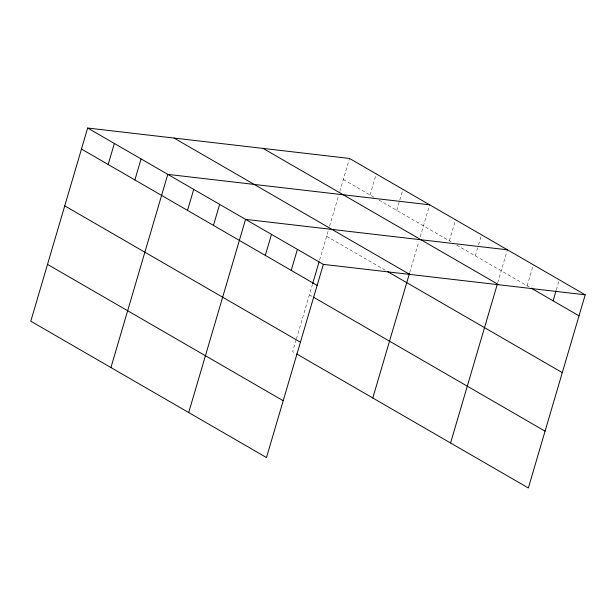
<?xml version="1.0" encoding="UTF-8"?>
<svg xmlns="http://www.w3.org/2000/svg" width="616" height="616" viewBox="0 0 616 616"><rect width="100%" height="100%" fill="white"/><g stroke="black" fill="none" stroke-linecap="round" stroke-linejoin="round"><path stroke-width="0.46" stroke-dasharray="3.08 2.31" d="M296.173 339.716L292.662 351.628L295.903 353.507M296.442 338.8L312.343 284.761M319.612 260.067L328.497 229.876M329.575 226.211L338.477 195.973M339.824 191.391L349.518 158.458M370.039 194.933L376.23 173.912M396.75 210.387L402.941 189.366M409.709 272.572L418.88 241.418M420.228 236.837L429.652 204.812M449.387 240.833L455.578 219.812M475.313 255.833L478.27 245.776M478.54 244.868L481.496 234.811M497.728 282.744L507.422 249.811M527.165 285.832L533.348 264.811M556.317 289.859L559.005 280.719M343.328 179.479L374.089 197.274M378.948 200.085L451.004 241.772M456.679 245.053L529.591 287.233M326.611 236.29L385.701 270.47M309.386 294.825L312.62 296.696"/><path stroke-width="0.92" d="M87.657 128.02L30.8 321.198L266.482 457.542L323.338 264.372L87.657 128.02L349.518 158.458L585.2 294.802L528.343 487.98L296.712 353.969M108.177 164.495L114.368 143.474M134.889 179.949L141.072 158.928M110.934 367.552L167.783 174.382L429.652 204.812M187.526 210.403L193.709 189.381M213.452 225.402L219.635 204.373M188.704 412.551L245.561 219.373L507.422 249.811M265.296 255.394L271.487 234.373M291.222 270.393L297.413 249.372M312.612 283.845L319.073 261.9M372.796 397.99L409.44 273.489M450.573 442.981L497.189 284.577M553.091 300.831L556.048 290.775M323.338 264.372L585.2 294.802M531.215 288.173L579.009 315.823M263.101 148.417L498.783 284.761M174.066 138.069L409.748 274.413M387.318 271.41L562.293 372.634M81.466 149.049L317.148 285.393M313.429 297.166L545.068 431.169M64.749 205.86L300.431 342.203M47.517 264.387L283.206 400.731"/></g></svg>
